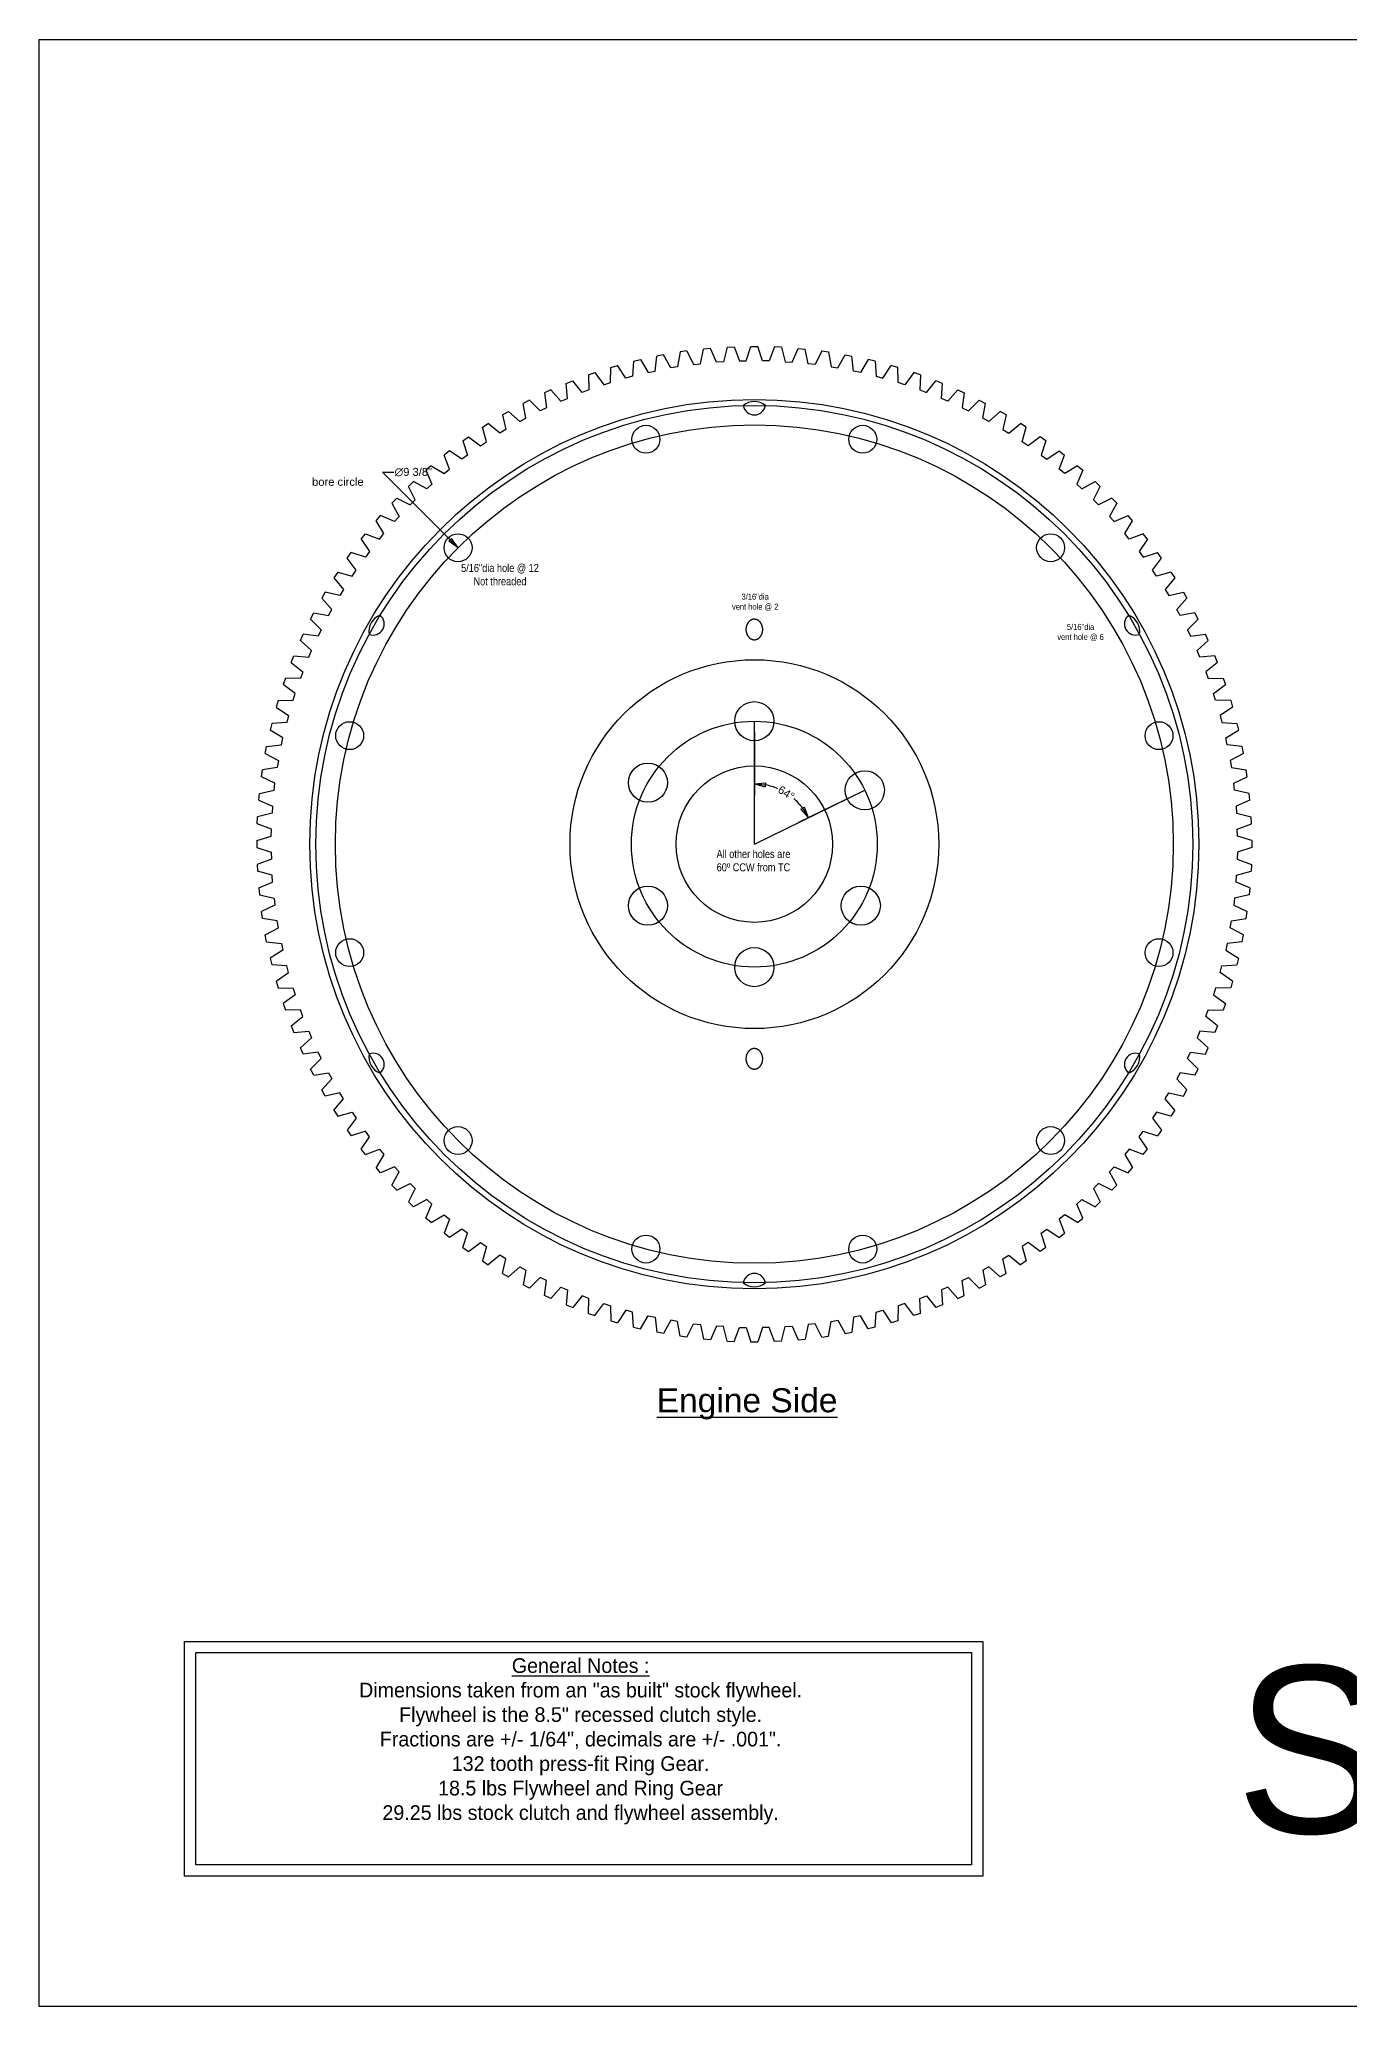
# Model space of a CAD drawing. Header units: inches. Extents: x 289 to 401, y -474 to -450.
# Drawn here: x 324.6 to 339.26, y -473.62 to -451.62 of the extents above; entities that cross this region are included whole.
import ezdxf

# ---------------------------------------------------------------- set-up
doc = ezdxf.new("R2010")
doc.units = ezdxf.units.IN
doc.header["$MEASUREMENT"] = 0
doc.header["$PDMODE"] = 1
doc.header["$PDSIZE"] = -2
for name, color, linetype in [('Black', 7, 'Continuous'), ('Blue', 5, 'Continuous'), ('Dimension', 163, 'Continuous'), ('Green', 94, 'Continuous'), ('Grey', 9, 'Continuous'), ('Pink', 6, 'Continuous'), ('Red', 1, 'Continuous'), ('Title Block', 7, 'Continuous')]:
    doc.layers.add(name, color=color, linetype=linetype)
doc.styles.add('Arial', font='Arial Regular.ttf')
doc.styles.add('Arial Narrow', font='Arial Narrow Regular.ttf')
doc.styles.add('Chalkboard', font='Chalkboard Regular.ttf')
doc.styles.add('Copperplate Light', font='')
doc.styles.add('Papyrus', font='Papyrus Regular.ttf')
doc.styles.get('Copperplate Light').set_extended_font_data('Copperplate Light')
doc.dimstyles.new('Buckmensions', dxfattribs={"dimtxt": 0.115475, "dimasz": 0.125, "dimexe": 0.125, "dimexo": 0.125, "dimgap": 0, "dimtad": 0, "dimdec": 3, "dimzin": 11, "dimdsep": 46, "dimlunit": 4, "dimtxsty": 'Chalkboard', "dimblk": 'VW_EMPTYARROW', "dimcen": 0, "dimadec": 4, "dimazin": 0, "dimtfac": 0.8, "dimtdec": 3, "dimtix": 1, "dimtmove": 0, "dimatfit": 0, "dimldrblk": 'VW_EMPTYARROW', "dimfxl": 0, "dimfrac": 2, "dimtolj": 1, "dimtzin": 11, "dimarcsym": 0})

# ---------------------------------------------------------------- blocks, each defined once
blk = doc.blocks.new('VW_EMPTYARROW')
at = {"color": 0, "linetype": 'ByBlock', "lineweight": -2}
for p, q in [((0, 0), (-1, 0.18)), ((-1, -0.18), (-1, 0.18)), ((0, 0), (-1, 0)), ((0, 0), (-1, -0.18))]:
    blk.add_line(p, q, dxfattribs=at)
blk = doc.blocks.new('*D78')
at = {"layer": 'Defpoints', "color": 0, "lineweight": 0}
for p in [(329.285, -457.301), (335.915, -463.93)]:
    blk.add_point(p, dxfattribs=at)
at = {"layer": 'Dimension', "color": 0, "lineweight": -2}
for p, q in [((329.197, -457.212), (328.44, -456.455)), ((328.44, -456.455), (328.565, -456.455))]:
    blk.add_line(p, q, dxfattribs=at)
at = {"layer": 'Dimension', "color": 0, "lineweight": -2, "xscale": 0.125, "yscale": 0.125, "zscale": 0.125, "rotation": 314.9999999999951}
blk.add_blockref('VW_EMPTYARROW', (329.285, -457.301), dxfattribs=at)
at = {"layer": 'Dimension', "color": 0, "insert": (328.784, -456.455), "char_height": 0.08948, "attachment_point": 5, "style": 'Arial'}
blk.add_mtext('\\A1;∅9 3/8"', dxfattribs=at)
blk = doc.blocks.new('*D82')
at = {"layer": 'Defpoints', "color": 0, "lineweight": 0}
for p in [(332.6, -459.24), (333.836, -460.012), (333.057, -460.119), (332.6, -460.615)]:
    blk.add_point(p, dxfattribs=at)
at = {"layer": 'Dimension', "color": 0, "lineweight": -2}
for p, q in [((332.6, -459.365), (332.6, -460.066)), ((333.723, -460.067), (333.094, -460.374))]:
    blk.add_line(p, q, dxfattribs=at)
for start, end in [(66.8812, 79.3664), (36.6336, 49.1188)]:
    blk.add_arc((332.6, -460.615), 0.674, start, end, dxfattribs=at)
at = {"layer": 'Dimension', "color": 0, "lineweight": -2, "xscale": 0.125, "yscale": 0.125, "zscale": 0.125}
for p, rotation in [((332.6, -459.941), 174.683175757488), ((333.206, -460.319), 301.316824242513)]:
    blk.add_blockref('VW_EMPTYARROW', p, dxfattribs=dict(at, rotation=rotation))
at = {"layer": 'Dimension', "color": 0, "insert": (332.957, -460.043), "char_height": 0.0895, "attachment_point": 5, "rotation": 328, "style": 'Arial'}
blk.add_mtext('\\A1;64° ', dxfattribs=at)

msp = doc.modelspace()

# ---------------------------------------------------------------- linework, layer by layer
at = {"layer": 'Black'}
for centre, radius in [((332.6, -460.6151389), 4.90625), ((331.3867857, -456.0873616), 0.15625), ((333.8132143, -456.0873616), 0.15625), ((329.285437, -457.3005759), 0.15625), ((335.914563, -457.3005759), 0.15625), ((328.0722227, -459.4019246), 0.15625), ((337.1277773, -459.4019246), 0.15625), ((328.0722227, -461.8283532), 0.15625), ((337.1277773, -461.8283532), 0.15625), ((329.285437, -463.9297019), 0.15625), ((335.914563, -463.9297019), 0.15625), ((331.3867857, -465.1429162), 0.15625), ((333.8132143, -465.1429162), 0.15625)]:
    msp.add_circle(centre, radius, dxfattribs=at)
at = {"layer": 'Blue'}
for centre, radius in [((332.6, -460.6151389), 2.0625), ((332.6, -459.2401389), 0.219), ((331.4092151, -459.9276389), 0.219), ((332.6, -460.6151389), 0.875), ((331.4092151, -461.3026389), 0.219), ((333.7907849, -461.3026389), 0.219), ((332.6, -461.9901389), 0.219)]:
    msp.add_circle(centre, radius, dxfattribs=at)
at = {"layer": 'Dimension', "color": 43}
for q in [(332.6, -459.2401389), (333.8358418, -460.0123786)]:
    msp.add_line((332.6, -460.6151389), q, dxfattribs=at)
at = {"layer": 'Dimension', "color": 254}
for radius in [4.6875, 1.375]:
    msp.add_circle((332.6, -460.6151389), radius, dxfattribs=at)
at = {"layer": 'Green'}
for p, q in [((331.4889887, -455.3241353), (331.508271, -455.1571164)), ((331.5849842, -455.1423311), (331.508271, -455.1571164)), ((331.6649599, -455.2902196), (331.5849842, -455.1423311)), ((331.7692107, -455.1113519), (331.7420032, -455.2772642)), ((331.8465405, -455.1002336), (331.7692107, -455.1113519)), ((331.8465405, -455.1002336), (331.9193888, -455.25176)), ((331.9969613, -455.242485), (332.0320325, -455.0780553)), ((332.1098037, -455.070629), (332.0320325, -455.0780553)), ((332.1753596, -455.2254501), (332.1098037, -455.070629)), ((332.2961408, -455.0573019), (332.2532855, -455.2198767)), ((332.2961408, -455.0573019), (332.3741773, -455.0535846)), ((332.3741773, -455.0535846), (332.4322923, -455.2113496)), ((332.5103951, -455.2094904), (332.5609375, -455.0491389)), ((332.5609375, -455.0491389), (332.6390625, -455.0491389)), ((332.6896049, -455.2094904), (332.6390625, -455.0491389)), ((332.8258227, -455.0535846), (332.7677077, -455.2113496)), ((332.9038592, -455.0573019), (332.8258227, -455.0535846)), ((332.9038592, -455.0573019), (332.9467145, -455.2198767)), ((333.0246404, -455.2254501), (333.0901963, -455.070629)), ((333.0901963, -455.070629), (333.1679675, -455.0780553)), ((333.2030387, -455.242485), (333.1679675, -455.0780553)), ((333.3534595, -455.1002336), (333.2806112, -455.25176)), ((333.3534595, -455.1002336), (333.4307893, -455.1113519)), ((333.4307893, -455.1113519), (333.4579968, -455.2772642)), ((333.5350401, -455.2902196), (333.6150158, -455.1423311)), ((333.6150158, -455.1423311), (333.691729, -455.1571164)), ((333.7110113, -455.3241353), (333.691729, -455.1571164)), ((330.7426257, -455.3680404), (330.8164538, -455.3424882)), ((330.7426257, -455.3680404), (330.7473089, -455.5361035)), ((330.8164538, -455.3424882), (330.9166622, -455.4774897)), ((330.9910776, -455.4537017), (330.9943964, -455.2856062)), ((330.9943964, -455.2856062), (331.0693568, -455.2635958)), ((331.1630281, -455.4032125), (331.0693568, -455.2635958)), ((331.2384911, -455.3829923), (331.1630281, -455.4032125)), ((331.2498044, -455.215245), (331.2384911, -455.3829923)), ((331.2498044, -455.215245), (331.3257272, -455.1968264)), ((331.3257272, -455.1968264), (331.4126491, -455.340742)), ((331.4126491, -455.340742), (331.4889887, -455.3241353)), ((331.7420032, -455.2772642), (331.6649599, -455.2902196)), ((331.9193888, -455.25176), (331.9969613, -455.242485)), ((332.2532855, -455.2198767), (332.1753596, -455.2254501)), ((332.4322923, -455.2113496), (332.5103951, -455.2094904)), ((332.7677077, -455.2113496), (332.6896049, -455.2094904)), ((332.9467145, -455.2198767), (333.0246404, -455.2254501)), ((333.2806112, -455.25176), (333.2030387, -455.242485)), ((333.4579968, -455.2772642), (333.5350401, -455.2902196)), ((333.7873509, -455.340742), (333.7110113, -455.3241353)), ((333.8742728, -455.1968264), (333.7873509, -455.340742)), ((333.9501956, -455.215245), (333.8742728, -455.1968264)), ((333.9501956, -455.215245), (333.9615089, -455.3829923)), ((333.9615089, -455.3829923), (334.0369719, -455.4032125)), ((334.0369719, -455.4032125), (334.1306432, -455.2635958)), ((334.2056036, -455.2856062), (334.1306432, -455.2635958)), ((334.2089224, -455.4537017), (334.2056036, -455.2856062)), ((334.3835462, -455.3424882), (334.2833378, -455.4774897)), ((334.4573743, -455.3680404), (334.3835462, -455.3424882)), ((334.4573743, -455.3680404), (334.4526911, -455.5361035)), ((330.3233326, -455.5359), (330.2522676, -455.5683543)), ((330.2522676, -455.5683543), (330.2729051, -455.7352112)), ((330.3233326, -455.5359), (330.43592, -455.6607648)), ((330.4950624, -455.462361), (330.5675912, -455.4333249)), ((330.5077372, -455.6300109), (330.4950625, -455.462361)), ((330.6741097, -455.5634054), (330.5675912, -455.4333249)), ((330.7473089, -455.5361035), (330.6741097, -455.5634054)), ((330.9166622, -455.4774897), (330.9910776, -455.4537017)), ((334.2833378, -455.4774897), (334.2089224, -455.4537017)), ((334.4526911, -455.5361035), (334.5258903, -455.5634054)), ((334.5258903, -455.5634054), (334.6324088, -455.4333249)), ((334.7049376, -455.462361), (334.6324088, -455.4333249)), ((334.6922628, -455.6300109), (334.7049375, -455.462361)), ((334.8766674, -455.5359), (334.76408, -455.6607648)), ((334.8766674, -455.5359), (334.9477324, -455.5683543)), ((334.9477324, -455.5683543), (334.9270949, -455.7352112)), ((329.7831709, -455.8143727), (329.8508292, -455.7753102)), ((329.7831709, -455.8143727), (329.8195757, -455.9785124)), ((329.8508292, -455.7753102), (329.9747759, -455.8889075)), ((330.0842314, -455.6499813), (330.0147911, -455.6857802)), ((330.0433445, -455.8514662), (330.0147911, -455.6857802)), ((330.2026325, -455.7693475), (330.0842314, -455.6499813)), ((330.2729051, -455.7352112), (330.2026325, -455.7693475)), ((330.43592, -455.6607648), (330.5077372, -455.6300109)), ((334.76408, -455.6607648), (334.6922628, -455.6300109)), ((334.9270949, -455.7352112), (334.9973675, -455.7693475)), ((334.9973675, -455.7693475), (335.1157686, -455.6499813)), ((335.1157686, -455.6499813), (335.1852089, -455.6857802)), ((335.1566555, -455.8514662), (335.1852089, -455.6857802)), ((335.3491708, -455.7753102), (335.2252241, -455.8889075)), ((335.4168291, -455.8143727), (335.3491708, -455.7753102)), ((335.4168291, -455.8143727), (335.3804243, -455.9785124)), ((329.3395839, -456.1038676), (329.4032227, -456.0585506)), ((329.4032227, -456.0585506), (329.5374062, -456.1598517)), ((329.5579318, -455.9538405), (329.6236547, -455.9116029)), ((329.6021054, -456.116062), (329.5579318, -455.9538405)), ((329.7528662, -456.0191739), (329.6236547, -455.9116029)), ((329.8195757, -455.9785124), (329.7528662, -456.0191739)), ((329.9747759, -455.8889075), (330.0433445, -455.8514662)), ((335.2252241, -455.8889075), (335.1566555, -455.8514662)), ((335.3804243, -455.9785124), (335.4471338, -456.0191739)), ((335.4471338, -456.0191739), (335.5763453, -455.9116029)), ((335.6420682, -455.9538405), (335.5763453, -455.9116029)), ((335.5978946, -456.116062), (335.6420682, -455.9538405)), ((335.7967773, -456.0585506), (335.6625938, -456.1598517)), ((335.8604161, -456.1038676), (335.7967773, -456.0585506)), ((329.1900323, -456.2158205), (329.1286219, -456.2641142)), ((329.1880157, -456.4214021), (329.128622, -456.2641141)), ((329.328884, -456.310622), (329.1900323, -456.2158205)), ((329.3914263, -456.2638035), (329.328884, -456.310622)), ((329.3395839, -456.1038676), (329.3914263, -456.2638035)), ((329.5374062, -456.1598517), (329.6021054, -456.116062)), ((335.6625938, -456.1598517), (335.5978946, -456.116062)), ((335.8604161, -456.1038676), (335.8085737, -456.2638035)), ((335.8085737, -456.2638035), (335.871116, -456.310622)), ((335.871116, -456.310622), (336.0099677, -456.2158205)), ((336.0099677, -456.2158205), (336.0713781, -456.2641142)), ((336.0119843, -456.4214021), (336.071378, -456.2641141)), ((328.9845667, -456.3830562), (328.9255238, -456.4342172)), ((328.9255238, -456.4342172), (328.9923343, -456.588501)), ((328.9845667, -456.3830562), (329.127772, -456.4711436)), ((329.127772, -456.4711436), (329.1880157, -456.4214021)), ((336.072228, -456.4711436), (336.0119843, -456.4214021)), ((336.2154333, -456.3830562), (336.072228, -456.4711436)), ((336.2744762, -456.4342172), (336.2076657, -456.588501)), ((336.2154333, -456.3830562), (336.2744762, -456.4342172)), ((328.7872911, -456.559879), (328.7307494, -456.6137914)), ((328.8048254, -456.7647214), (328.7307494, -456.6137914)), ((328.9345256, -456.6410525), (328.7872911, -456.559879)), ((328.9923343, -456.588501), (328.9345256, -456.6410525)), ((336.2076657, -456.588501), (336.2654744, -456.6410525)), ((336.2654744, -456.6410525), (336.4127089, -456.559879)), ((336.3951746, -456.7647214), (336.4692506, -456.6137914)), ((336.4127089, -456.559879), (336.4692506, -456.6137914)), ((328.5986526, -456.7458882), (328.5447402, -456.8024299)), ((328.5447402, -456.8024299), (328.6259138, -456.9496643)), ((328.5986526, -456.7458882), (328.7495827, -456.8199642)), ((328.7495827, -456.8199642), (328.8048254, -456.7647214)), ((336.4504173, -456.8199642), (336.3951746, -456.7647214)), ((336.6013474, -456.7458882), (336.4504173, -456.8199642)), ((336.6552598, -456.8024299), (336.5740862, -456.9496643)), ((336.6013474, -456.7458882), (336.6552598, -456.8024299)), ((328.2006817, -457.2051711), (328.2489754, -457.1437607)), ((328.2489754, -457.1437607), (328.4062634, -457.2031544)), ((328.3679174, -456.9997054), (328.4190784, -456.9406625)), ((328.4560048, -457.1429107), (328.3679174, -456.9997054)), ((328.4062634, -457.2031544), (328.4560048, -457.1429107)), ((328.5733622, -457.007473), (328.4190784, -456.9406625)), ((328.6259138, -456.9496643), (328.5733622, -457.007473)), ((336.5740862, -456.9496643), (336.6266378, -457.007473)), ((336.6266378, -457.007473), (336.7809216, -456.9406625)), ((336.7439952, -457.1429107), (336.8320826, -456.9997054)), ((336.7937366, -457.2031544), (336.7439952, -457.1429107)), ((336.8320826, -456.9997054), (336.7809216, -456.9406625)), ((336.9510246, -457.1437607), (336.7937366, -457.2031544)), ((336.9993183, -457.2051711), (336.9510246, -457.1437607)), ((328.0434118, -457.4183614), (328.0887288, -457.3547227)), ((328.2486647, -457.4065651), (328.0887288, -457.3547227)), ((328.2006817, -457.2051711), (328.2954833, -457.3440228)), ((328.2954833, -457.3440228), (328.2486647, -457.4065651)), ((336.9993183, -457.2051711), (336.9045167, -457.3440228)), ((336.9045167, -457.3440228), (336.9513353, -457.4065651)), ((336.9513353, -457.4065651), (337.1112712, -457.3547227)), ((337.1565882, -457.4183614), (337.1112712, -457.3547227)), ((327.9387017, -457.5730705), (327.8964641, -457.6387935)), ((327.9387017, -457.5730705), (328.1009232, -457.6172442)), ((328.1447128, -457.552545), (328.0434118, -457.4183614)), ((328.1009232, -457.6172442), (328.1447128, -457.552545)), ((337.0552872, -457.552545), (337.1565882, -457.4183614)), ((337.0990768, -457.6172442), (337.0552872, -457.552545)), ((337.2612983, -457.5730705), (337.0990768, -457.6172442)), ((337.2612983, -457.5730705), (337.3035359, -457.6387935)), ((327.7992339, -457.7983097), (327.7601714, -457.8659679)), ((327.9633735, -457.8347144), (327.7992339, -457.7983097)), ((327.8964641, -457.6387935), (328.0040351, -457.768005)), ((328.0040351, -457.768005), (327.9633735, -457.8347144)), ((337.3035359, -457.6387935), (337.1959649, -457.768005)), ((337.1959649, -457.768005), (337.2366265, -457.8347144)), ((337.2366265, -457.8347144), (337.4007661, -457.7983097)), ((337.4007661, -457.7983097), (337.4398286, -457.8659679)), ((327.6348425, -458.0993701), (327.6706414, -458.0299298)), ((327.6706414, -458.0299298), (327.8363274, -458.0584833)), ((327.8737687, -457.9899146), (327.7601714, -457.8659679)), ((327.8363274, -458.0584833), (327.8737687, -457.9899146)), ((337.3262313, -457.9899146), (337.4398286, -457.8659679)), ((337.3636726, -458.0584833), (337.3262313, -457.9899146)), ((337.5293586, -458.0299298), (337.3636726, -458.0584833)), ((337.5651575, -458.0993701), (337.5293586, -458.0299298)), ((327.6348425, -458.0993701), (327.7542087, -458.2177712)), ((327.7542087, -458.2177712), (327.7200724, -458.2880438)), ((337.5651575, -458.0993701), (337.4457913, -458.2177712)), ((337.4457913, -458.2177712), (337.4799276, -458.2880438)), ((327.5207612, -458.3384713), (327.5532155, -458.2674063)), ((327.645626, -458.4510587), (327.5207612, -458.3384713)), ((327.7200724, -458.2880438), (327.5532155, -458.2674063)), ((327.6148721, -458.5228759), (327.645626, -458.4510587)), ((337.4799276, -458.2880438), (337.6467845, -458.2674063)), ((337.554374, -458.4510587), (337.6792388, -458.3384713)), ((337.5851279, -458.5228759), (337.554374, -458.4510587)), ((337.6792388, -458.3384713), (337.6467845, -458.2674063)), ((327.4181861, -458.5827299), (327.4472222, -458.5102012)), ((327.4181861, -458.5827299), (327.5482665, -458.6892485)), ((327.4472222, -458.5102012), (327.6148721, -458.5228759)), ((327.5482665, -458.6892485), (327.5209646, -458.7624476)), ((337.7527778, -458.5102012), (337.5851279, -458.5228759)), ((337.7818139, -458.5827299), (337.6517335, -458.6892485)), ((337.6517335, -458.6892485), (337.6790354, -458.7624476)), ((337.7818139, -458.5827299), (337.7527778, -458.5102012)), ((327.3529016, -458.7577644), (327.3273494, -458.8315926)), ((327.4623509, -458.931801), (327.3273494, -458.8315926)), ((327.5209646, -458.7624476), (327.3529016, -458.7577644)), ((337.6790354, -458.7624476), (337.8470984, -458.7577644)), ((337.7376491, -458.931801), (337.8726506, -458.8315926)), ((337.8470984, -458.7577644), (337.8726506, -458.8315926)), ((327.2704673, -459.0095351), (327.248457, -459.0844955)), ((327.248457, -459.0844955), (327.3880737, -459.1781668)), ((327.2704673, -459.0095351), (327.4385629, -459.0062163)), ((327.4385629, -459.0062163), (327.4623509, -458.931801)), ((337.7614371, -459.0062163), (337.7376491, -458.931801)), ((337.9295327, -459.0095351), (337.7614371, -459.0062163)), ((337.951543, -459.0844955), (337.8119263, -459.1781668)), ((337.9295327, -459.0095351), (337.951543, -459.0844955)), ((327.2001062, -459.2649431), (327.1816875, -459.3408659)), ((327.3256031, -459.4277879), (327.1816875, -459.3408659)), ((327.3678534, -459.2536298), (327.2001062, -459.2649431)), ((327.3880737, -459.1781668), (327.3678534, -459.2536298)), ((337.8119263, -459.1781668), (337.8321466, -459.2536298)), ((337.8321466, -459.2536298), (337.9998938, -459.2649431)), ((337.8743969, -459.4277879), (338.0183125, -459.3408659)), ((337.9998938, -459.2649431), (338.0183125, -459.3408659)), ((327.1271923, -459.6001229), (327.1419775, -459.5234097)), ((327.1419775, -459.5234097), (327.3089965, -459.5041275)), ((327.3089965, -459.5041275), (327.3256031, -459.4277879)), ((337.8910035, -459.5041275), (337.8743969, -459.4277879)), ((338.0580225, -459.5234097), (337.8910035, -459.5041275)), ((338.0728077, -459.6001229), (338.0580225, -459.5234097)), ((327.0850947, -459.8616792), (327.0962131, -459.7843494)), ((327.2621253, -459.7571419), (327.0962131, -459.7843494)), ((327.1271923, -459.6001229), (327.2750808, -459.6800986)), ((327.2750808, -459.6800986), (327.2621253, -459.7571419)), ((338.0728077, -459.6001229), (337.9249192, -459.6800986)), ((337.9249192, -459.6800986), (337.9378747, -459.7571419)), ((337.9378747, -459.7571419), (338.1037869, -459.7843494)), ((338.1149053, -459.8616792), (338.1037869, -459.7843494)), ((327.0629164, -460.0471712), (327.2273462, -460.0121001)), ((327.2366211, -459.9345276), (327.0850947, -459.8616792)), ((327.2273462, -460.0121001), (327.2366211, -459.9345276)), ((337.9633789, -459.9345276), (338.1149053, -459.8616792)), ((337.9726538, -460.0121001), (337.9633789, -459.9345276)), ((338.1370836, -460.0471712), (337.9726538, -460.0121001)), ((327.0554902, -460.1249424), (327.0629164, -460.0471712)), ((327.0554902, -460.1249424), (327.2103112, -460.1904983)), ((327.2103112, -460.1904983), (327.2047378, -460.2684242)), ((338.1445098, -460.1249424), (337.9896888, -460.1904983)), ((337.9896888, -460.1904983), (337.9952622, -460.2684242)), ((338.1445098, -460.1249424), (338.1370836, -460.0471712)), ((327.0384457, -460.389316), (327.0421631, -460.3112795)), ((327.1962107, -460.447431), (327.0384457, -460.389316)), ((327.2047378, -460.2684242), (327.0421631, -460.3112795)), ((327.1943515, -460.5255339), (327.1962107, -460.447431)), ((337.9952622, -460.2684242), (338.1578369, -460.3112795)), ((338.0037893, -460.447431), (338.1615543, -460.389316)), ((338.0056485, -460.5255339), (338.0037893, -460.447431)), ((338.1615543, -460.389316), (338.1578369, -460.3112795)), ((327.034, -460.5760762), (327.1943515, -460.5255339)), ((327.034, -460.5760762), (327.034, -460.6542012)), ((327.034, -460.6542012), (327.1943515, -460.7047436)), ((338.166, -460.5760762), (338.0056485, -460.5255339)), ((338.166, -460.6542012), (338.0056485, -460.7047436)), ((338.166, -460.5760762), (338.166, -460.6542012)), ((327.1962107, -460.7828464), (327.0384457, -460.8409614)), ((327.0384457, -460.8409614), (327.042163, -460.9189979)), ((327.1943515, -460.7047436), (327.1962107, -460.7828464)), ((338.0056485, -460.7047436), (338.0037893, -460.7828464)), ((338.0037893, -460.7828464), (338.1615543, -460.8409614)), ((338.1615543, -460.8409614), (338.157837, -460.9189979)), ((327.2047378, -460.9618532), (327.042163, -460.9189979)), ((327.0554901, -461.105335), (327.2103112, -461.0397792)), ((327.0554901, -461.105335), (327.0629164, -461.1831063)), ((327.2103112, -461.0397792), (327.2047378, -460.9618532)), ((337.9896888, -461.0397792), (337.9952622, -460.9618532)), ((338.1445099, -461.105335), (337.9896888, -461.0397792)), ((337.9952622, -460.9618532), (338.157837, -460.9189979)), ((338.1445099, -461.105335), (338.1370836, -461.1831063)), ((327.0629164, -461.1831063), (327.2273461, -461.2181774)), ((327.2366211, -461.2957499), (327.0850947, -461.3685982)), ((327.2273461, -461.2181774), (327.2366211, -461.2957499)), ((337.9726539, -461.2181774), (337.9633789, -461.2957499)), ((337.9633789, -461.2957499), (338.1149053, -461.3685982)), ((338.1370836, -461.1831063), (337.9726539, -461.2181774)), ((327.096213, -461.445928), (327.0850947, -461.3685982)), ((327.2621253, -461.4731355), (327.096213, -461.445928)), ((327.1271922, -461.6301545), (327.2750807, -461.5501788)), ((327.2750807, -461.5501788), (327.2621253, -461.4731355)), ((337.9249193, -461.5501788), (337.9378747, -461.4731355)), ((338.0728078, -461.6301545), (337.9249193, -461.5501788)), ((337.9378747, -461.4731355), (338.103787, -461.445928)), ((338.103787, -461.445928), (338.1149053, -461.3685982)), ((327.1419775, -461.7068677), (327.1271922, -461.6301545)), ((327.1419775, -461.7068677), (327.3089964, -461.72615)), ((327.3089964, -461.72615), (327.325603, -461.8024896)), ((337.8910036, -461.72615), (337.874397, -461.8024896)), ((338.0580225, -461.7068677), (337.8910036, -461.72615)), ((338.0580225, -461.7068677), (338.0728078, -461.6301545)), ((327.325603, -461.8024896), (327.1816874, -461.8894116)), ((327.1816874, -461.8894115), (327.2001061, -461.9653343)), ((327.3678533, -461.9766477), (327.2001061, -461.9653343)), ((327.3880736, -462.0521106), (327.3678533, -461.9766477)), ((337.8119264, -462.0521106), (337.8321467, -461.9766477)), ((337.8321467, -461.9766477), (337.9998939, -461.9653343)), ((337.874397, -461.8024896), (338.0183126, -461.8894116)), ((338.0183126, -461.8894115), (337.9998939, -461.9653343)), ((327.2484569, -462.1457819), (327.3880736, -462.0521106)), ((327.2484569, -462.1457819), (327.2704672, -462.2207423)), ((337.9515431, -462.1457819), (337.8119264, -462.0521106)), ((337.9515431, -462.1457819), (337.9295328, -462.2207423)), ((327.2704672, -462.2207423), (327.4385628, -462.2240611)), ((327.4623508, -462.2984765), (327.3273493, -462.3986849)), ((327.3273493, -462.3986849), (327.3529015, -462.4725131)), ((327.4385628, -462.2240611), (327.4623508, -462.2984765)), ((337.7614372, -462.2240611), (337.7376492, -462.2984765)), ((337.7376492, -462.2984765), (337.8726507, -462.3986849)), ((337.9295328, -462.2207423), (337.7614372, -462.2240611)), ((337.8726507, -462.3986849), (337.8470985, -462.4725131)), ((327.5209645, -462.4678298), (327.3529015, -462.4725131)), ((327.4181859, -462.6475475), (327.5482664, -462.541029)), ((327.4181859, -462.6475475), (327.4472221, -462.7200763)), ((327.5482664, -462.541029), (327.5209645, -462.4678298)), ((337.6517336, -462.541029), (337.6790355, -462.4678298)), ((337.7818141, -462.6475475), (337.6517336, -462.541029)), ((337.6790355, -462.4678298), (337.8470985, -462.4725131)), ((337.7818141, -462.6475475), (337.7527779, -462.7200763)), ((327.4472221, -462.7200763), (327.6148719, -462.7074016)), ((327.6456259, -462.7792188), (327.5207611, -462.8918062)), ((327.6148719, -462.7074016), (327.6456259, -462.7792188)), ((337.5851281, -462.7074016), (337.5543741, -462.7792188)), ((337.5543741, -462.7792188), (337.6792389, -462.8918062)), ((337.7527779, -462.7200763), (337.5851281, -462.7074016)), ((327.5532154, -462.9628712), (327.5207611, -462.8918062)), ((327.7200723, -462.9422337), (327.5532154, -462.9628712)), ((327.6348423, -463.1309074), (327.7542086, -463.0125062)), ((327.7542086, -463.0125062), (327.7200723, -462.9422337)), ((337.4457914, -463.0125062), (337.4799277, -462.9422337)), ((337.5651577, -463.1309074), (337.4457914, -463.0125062)), ((337.4799277, -462.9422337), (337.6467846, -462.9628712)), ((337.6467846, -462.9628712), (337.6792389, -462.8918062)), ((327.6706413, -463.2003477), (327.6348423, -463.1309074)), ((327.6706413, -463.2003477), (327.8363272, -463.1717942)), ((327.8737685, -463.2403629), (327.7601712, -463.3643096)), ((327.8363272, -463.1717942), (327.8737685, -463.2403629)), ((337.3636728, -463.1717942), (337.3262315, -463.2403629)), ((337.3262315, -463.2403629), (337.4398288, -463.3643096)), ((337.5293587, -463.2003477), (337.3636728, -463.1717942)), ((337.5293587, -463.2003477), (337.5651577, -463.1309074)), ((327.7992337, -463.4319678), (327.7601712, -463.3643096)), ((327.9633734, -463.395563), (327.7992337, -463.4319678)), ((327.8964639, -463.591484), (328.0040349, -463.4622725)), ((328.0040349, -463.4622725), (327.9633734, -463.395563)), ((337.1959651, -463.4622725), (337.2366266, -463.395563)), ((337.3035361, -463.591484), (337.1959651, -463.4622725)), ((337.2366266, -463.395563), (337.4007663, -463.4319678)), ((337.4007663, -463.4319678), (337.4398288, -463.3643096)), ((327.8964639, -463.591484), (327.9387015, -463.6572069)), ((327.9387015, -463.6572069), (328.100923, -463.6130333)), ((328.1447126, -463.6777325), (328.0434116, -463.8119161)), ((328.100923, -463.6130333), (328.1447126, -463.6777325)), ((337.099077, -463.6130333), (337.0552874, -463.6777325)), ((337.0552874, -463.6777325), (337.1565884, -463.8119161)), ((337.2612985, -463.6572069), (337.099077, -463.6130333)), ((337.3035361, -463.591484), (337.2612985, -463.6572069)), ((328.0434116, -463.8119161), (328.0887286, -463.8755548)), ((328.2486645, -463.8237125), (328.0887286, -463.8755548)), ((328.2006815, -464.0251064), (328.2954831, -463.8862547)), ((328.2954831, -463.8862547), (328.2486645, -463.8237125)), ((336.9045169, -463.8862547), (336.9513355, -463.8237125)), ((336.9993185, -464.0251064), (336.9045169, -463.8862547)), ((336.9513355, -463.8237125), (337.1112714, -463.8755548)), ((337.1565884, -463.8119161), (337.1112714, -463.8755548)), ((328.2489752, -464.0865168), (328.2006815, -464.0251064)), ((328.2489752, -464.0865168), (328.4062632, -464.0271231)), ((328.4560046, -464.0873668), (328.3679172, -464.2305721)), ((328.4062632, -464.0271231), (328.4560046, -464.0873668)), ((336.7937368, -464.0271231), (336.7439954, -464.0873668)), ((336.7439954, -464.0873668), (336.8320828, -464.2305721)), ((336.9510248, -464.0865168), (336.7937368, -464.0271231)), ((336.9510248, -464.0865168), (336.9993185, -464.0251064)), ((328.4190782, -464.289615), (328.3679172, -464.2305721)), ((328.573362, -464.2228045), (328.4190782, -464.289615)), ((328.54474, -464.4278476), (328.6259136, -464.2806132)), ((328.6259136, -464.2806132), (328.573362, -464.2228045)), ((328.5986524, -464.4843894), (328.7495824, -464.4103134)), ((328.7495824, -464.4103134), (328.8048251, -464.4655561)), ((336.4504176, -464.4103134), (336.3951749, -464.4655561)), ((336.6013476, -464.4843894), (336.4504176, -464.4103134)), ((336.5740864, -464.2806132), (336.626638, -464.2228045)), ((336.65526, -464.4278476), (336.5740864, -464.2806132)), ((336.626638, -464.2228045), (336.7809218, -464.289615)), ((336.7809218, -464.289615), (336.8320828, -464.2305721)), ((328.5986524, -464.4843894), (328.54474, -464.4278476)), ((328.8048251, -464.4655561), (328.7307492, -464.6164862)), ((328.7307492, -464.6164862), (328.7872909, -464.6703986)), ((328.9345253, -464.589225), (328.7872909, -464.6703986)), ((328.9923343, -464.6417768), (328.9345256, -464.5892252)), ((336.2076657, -464.6417768), (336.2654744, -464.5892252)), ((336.2654747, -464.589225), (336.4127091, -464.6703986)), ((336.3951749, -464.4655561), (336.4692508, -464.6164862)), ((336.4692508, -464.6164862), (336.4127091, -464.6703986)), ((336.6013476, -464.4843894), (336.65526, -464.4278476)), ((328.9255238, -464.7960606), (328.9923343, -464.6417768)), ((328.9845667, -464.8472216), (328.9255238, -464.7960606)), ((328.9845667, -464.8472216), (329.127772, -464.7591342)), ((329.127772, -464.7591342), (329.1880157, -464.8088756)), ((329.1880157, -464.8088756), (329.128622, -464.9661636)), ((336.072228, -464.7591342), (336.0119843, -464.8088756)), ((336.0119843, -464.8088756), (336.071378, -464.9661636)), ((336.2154333, -464.8472216), (336.072228, -464.7591342)), ((336.2744762, -464.7960606), (336.2076657, -464.6417768)), ((336.2154333, -464.8472216), (336.2744762, -464.7960606)), ((329.1900323, -465.0144573), (329.1286219, -464.9661636)), ((329.328884, -464.9196557), (329.1900323, -465.0144573)), ((329.3914263, -464.9664743), (329.328884, -464.9196557)), ((329.3395839, -465.1264102), (329.3914263, -464.9664743)), ((329.4032227, -465.1717271), (329.5374062, -465.0704261)), ((329.5374062, -465.0704261), (329.6021054, -465.1142158)), ((335.6625938, -465.0704261), (335.5978946, -465.1142158)), ((335.7967773, -465.1717271), (335.6625938, -465.0704261)), ((335.8085737, -464.9664743), (335.871116, -464.9196557)), ((335.8604161, -465.1264102), (335.8085737, -464.9664743)), ((335.871116, -464.9196557), (336.0099677, -465.0144573)), ((336.0099677, -465.0144573), (336.0713781, -464.9661636)), ((329.3395839, -465.1264102), (329.4032227, -465.1717271)), ((329.6021054, -465.1142158), (329.5579318, -465.2764373)), ((329.5579318, -465.2764373), (329.6236547, -465.3186749)), ((329.7528662, -465.2111039), (329.6236547, -465.3186749)), ((329.8195757, -465.2517654), (329.7528662, -465.2111039)), ((329.7831709, -465.4159051), (329.8195757, -465.2517654)), ((335.3804243, -465.2517654), (335.4471338, -465.2111039)), ((335.4168291, -465.4159051), (335.3804243, -465.2517654)), ((335.4471338, -465.2111039), (335.5763453, -465.3186749)), ((335.6420682, -465.2764373), (335.5763453, -465.3186749)), ((335.5978946, -465.1142158), (335.6420682, -465.2764373)), ((335.8604161, -465.1264102), (335.7967773, -465.1717271)), ((329.7831709, -465.4159051), (329.8508292, -465.4549676)), ((329.8508292, -465.4549676), (329.9747759, -465.3413703)), ((329.9747759, -465.3413703), (330.0433445, -465.3788116)), ((330.0433445, -465.3788116), (330.0147911, -465.5444976)), ((330.2026325, -465.4609303), (330.0842314, -465.5802965)), ((330.2729051, -465.4950666), (330.2026325, -465.4609303)), ((330.2522676, -465.6619235), (330.2729051, -465.4950666)), ((334.9270949, -465.4950666), (334.9973675, -465.4609303)), ((334.9477324, -465.6619235), (334.9270949, -465.4950666)), ((334.9973675, -465.4609303), (335.1157686, -465.5802965)), ((335.2252241, -465.3413703), (335.1566555, -465.3788116)), ((335.1566555, -465.3788116), (335.1852089, -465.5444976)), ((335.3491708, -465.4549676), (335.2252241, -465.3413703)), ((335.4168291, -465.4159051), (335.3491708, -465.4549676)), ((330.0842314, -465.5802965), (330.0147911, -465.5444976)), ((330.3233326, -465.6943777), (330.2522676, -465.6619235)), ((330.3233326, -465.6943777), (330.43592, -465.569513)), ((330.43592, -465.569513), (330.5077372, -465.6002669)), ((330.5077372, -465.6002669), (330.4950625, -465.7679168)), ((330.6741097, -465.6668724), (330.5675912, -465.7969529)), ((330.7473089, -465.6941743), (330.6741097, -465.6668724)), ((330.7426257, -465.8622374), (330.7473089, -465.6941743)), ((334.4526911, -465.6941743), (334.5258903, -465.6668724)), ((334.4573743, -465.8622374), (334.4526911, -465.6941743)), ((334.5258903, -465.6668724), (334.6324088, -465.7969529)), ((334.76408, -465.569513), (334.6922628, -465.6002669)), ((334.6922628, -465.6002669), (334.7049375, -465.7679168)), ((334.8766674, -465.6943777), (334.76408, -465.569513)), ((334.8766674, -465.6943777), (334.9477324, -465.6619235)), ((335.1157686, -465.5802965), (335.1852089, -465.5444976)), ((330.4950624, -465.7679168), (330.5675912, -465.7969529)), ((330.7426257, -465.8622374), (330.8164538, -465.8877895)), ((330.8164538, -465.8877895), (330.9166622, -465.752788)), ((330.9166622, -465.752788), (330.9910776, -465.7765761)), ((330.9910776, -465.7765761), (330.9943964, -465.9446716)), ((330.9943964, -465.9446716), (331.0693568, -465.966682)), ((331.1630281, -465.8270653), (331.0693568, -465.966682)), ((331.2384911, -465.8472855), (331.1630281, -465.8270653)), ((331.2498044, -466.0150328), (331.2384911, -465.8472855)), ((331.3257272, -466.0334514), (331.4126491, -465.8895358)), ((331.4126491, -465.8895358), (331.4889887, -465.9061425)), ((331.4889887, -465.9061425), (331.508271, -466.0731614)), ((331.6649599, -465.9400581), (331.5849842, -466.0879467)), ((331.7420032, -465.9530136), (331.6649599, -465.9400581)), ((331.7692107, -466.1189259), (331.7420032, -465.9530136)), ((333.4307893, -466.1189259), (333.4579968, -465.9530136)), ((333.4579968, -465.9530136), (333.5350401, -465.9400581)), ((333.5350401, -465.9400581), (333.6150158, -466.0879467)), ((333.7110113, -465.9061425), (333.691729, -466.0731614)), ((333.7873509, -465.8895358), (333.7110113, -465.9061425)), ((333.8742728, -466.0334514), (333.7873509, -465.8895358)), ((333.9501956, -466.0150328), (333.9615089, -465.8472855)), ((333.9615089, -465.8472855), (334.0369719, -465.8270653)), ((334.0369719, -465.8270653), (334.1306432, -465.966682)), ((334.2056036, -465.9446716), (334.1306432, -465.966682)), ((334.2089224, -465.7765761), (334.2056036, -465.9446716)), ((334.2833378, -465.752788), (334.2089224, -465.7765761)), ((334.3835462, -465.8877895), (334.2833378, -465.752788)), ((334.4573743, -465.8622374), (334.3835462, -465.8877895)), ((334.7049376, -465.7679168), (334.6324088, -465.7969529)), ((331.2498044, -466.0150328), (331.3257272, -466.0334514)), ((331.5849842, -466.0879467), (331.508271, -466.0731614)), ((331.8465405, -466.1300442), (331.7692107, -466.1189259)), ((331.8465405, -466.1300442), (331.9193888, -465.9785178)), ((331.9193888, -465.9785178), (331.9969613, -465.9877927)), ((331.9969613, -465.9877927), (332.0320325, -466.1522225)), ((332.1098037, -466.1596487), (332.0320325, -466.1522225)), ((332.1753596, -466.0048277), (332.1098037, -466.1596487)), ((332.2532855, -466.0104011), (332.1753596, -466.0048277)), ((332.2961408, -466.1729758), (332.2532855, -466.0104011)), ((332.2961408, -466.1729758), (332.3741773, -466.1766932)), ((332.3741773, -466.1766932), (332.4322923, -466.0189282)), ((332.4322923, -466.0189282), (332.5103951, -466.0207874)), ((332.5103951, -466.0207874), (332.5609375, -466.1811389)), ((332.6896049, -466.0207874), (332.6390625, -466.1811389)), ((332.7677077, -466.0189282), (332.6896049, -466.0207874)), ((332.8258227, -466.1766932), (332.7677077, -466.0189282)), ((332.9038592, -466.1729758), (332.8258227, -466.1766932)), ((332.9038592, -466.1729758), (332.9467145, -466.0104011)), ((332.9467145, -466.0104011), (333.0246404, -466.0048277)), ((333.0246404, -466.0048277), (333.0901963, -466.1596487)), ((333.0901963, -466.1596487), (333.1679675, -466.1522225)), ((333.2030387, -465.9877927), (333.1679675, -466.1522225)), ((333.2806112, -465.9785178), (333.2030387, -465.9877927)), ((333.3534595, -466.1300442), (333.2806112, -465.9785178)), ((333.3534595, -466.1300442), (333.4307893, -466.1189259)), ((333.6150158, -466.0879467), (333.691729, -466.0731614)), ((333.9501956, -466.0150328), (333.8742728, -466.0334514)), ((332.5609375, -466.1811389), (332.6390625, -466.1811389))]:
    msp.add_line(p, q, dxfattribs=at)
msp.add_circle((332.6, -460.6151389), 4.973, dxfattribs=at)
at = {"layer": 'Grey', "color": 7}
for points in [[(326.225, -469.53125), (335.155, -469.53125), (335.155, -472.155), (326.225, -472.155)], [(326.35, -469.65625), (335.03, -469.65625), (335.03, -472.03), (326.35, -472.03)]]:
    msp.add_lwpolyline(points, close=True, dxfattribs=at)
at = {"layer": 'Pink'}
for centre, radius, start, end in [((332.6, -455.8535518), 0.1889198, 49.24701897, 130.75298103), ((332.6, -455.6900546), 0.125, 189.38548313, 350.61451687), ((328.4763446, -458.2343453), 0.1889198, 109.24701897, 190.75298103), ((328.3347519, -458.1525968), 0.125, 249.38548313, 50.61451687), ((336.8652481, -458.1525968), 0.125, 129.38548313, 290.61451687), ((336.7236554, -458.2343453), 0.1889198, 349.24701897, 70.75298103), ((328.4763446, -462.9959325), 0.1889198, 169.24701897, 250.75298103), ((328.3347519, -463.077681), 0.125, 309.38548313, 110.61451687), ((336.8652481, -463.077681), 0.125, 69.38548313, 230.61451687), ((336.7236554, -462.9959325), 0.1889198, 289.24701897, 10.75298103), ((332.6, -465.5402231), 0.125, 9.38548313, 170.61451687), ((332.6, -465.376726), 0.1889198, 229.24701897, 310.75298103)]:
    msp.add_arc(centre, radius, start, end, dxfattribs=at)
for points in [[(332.553125, -458.1154336), (332.5748798, -458.1001005), (332.6, -458.1001005), (332.6251202, -458.1001005), (332.646875, -458.1154336), (332.6686298, -458.1307667), (332.6811899, -458.1573243), (332.69375, -458.183882), (332.69375, -458.2452143), (332.6811899, -458.271772), (332.6686298, -458.2983296), (332.646875, -458.3136627), (332.6251202, -458.3289958), (332.6, -458.3289958), (332.5748798, -458.3289958), (332.553125, -458.3136627), (332.5313702, -458.2983296), (332.5188101, -458.271772), (332.50625, -458.2452143), (332.50625, -458.183882), (332.5188101, -458.1573243), (332.5313702, -458.1307667), (332.553125, -458.1154336)], [(332.553125, -462.9166151), (332.5748798, -462.901282), (332.6, -462.901282), (332.6251202, -462.901282), (332.646875, -462.9166151), (332.6686298, -462.9319482), (332.6811899, -462.9585058), (332.69375, -462.9850635), (332.69375, -463.0463958), (332.6811899, -463.0729534), (332.6686298, -463.0995111), (332.646875, -463.1148442), (332.6251202, -463.1301772), (332.6, -463.1301772), (332.5748798, -463.1301772), (332.553125, -463.1148442), (332.5313702, -463.0995111), (332.5188101, -463.0729534), (332.50625, -463.0463958), (332.50625, -462.9850635), (332.5188101, -462.9585058), (332.5313702, -462.9319482), (332.553125, -462.9166151)]]:
    msp.add_open_spline(points, degree=2, knots=[0, 0, 0, 0.0764348802, 0.0764348802, 0.152869192, 0.152869192, 0.2363705273, 0.2363705273, 0.3264345208, 0.4164985142, 0.4164985142, 0.5, 0.5, 0.5764348802, 0.5764348802, 0.652869192, 0.652869192, 0.7363705273, 0.7363705273, 0.8264345208, 0.9164985142, 0.9164985142, 1, 1, 1], dxfattribs=at)
at = {"layer": 'Red'}
msp.add_circle((333.8358418, -460.0123786), 0.219, dxfattribs=at)
at = {"layer": 'Title Block'}
for p, q in [((324.6, -451.6151389), (358.6, -451.6151389)), ((324.6, -473.6151389), (324.6, -451.6151389)), ((358.6, -473.6151389), (324.6, -473.6151389))]:
    msp.add_line(p, q, dxfattribs=at)

# ---------------------------------------------------------------- texts
at = {"layer": 'Dimension', "attachment_point": 2}
for s, insert, char_height, style in [('{\\C163;\\lbore circle}', (327.94, -456.518125), 0.089483001, 'Arial'), ('{\\C163;\\l5/16"dia hole @ 12\\PNot threaded}', (329.7543198, -457.4816402), 0.089475371, 'Arial Narrow'), ('{\\C163;\\l3/16"dia\\Pvent hole @ 2}', (332.609375, -457.8140625), 0.067106528, 'Arial Narrow'), ('{\\C163;\\l5/16"dia\\Pvent hole @ 6}', (336.25, -458.1521875), 0.067106528, 'Arial Narrow'), ('{\\C163;\\lAll other holes are\\P60º CCW from TC}', (332.59, -460.68), 0.089475371, 'Arial Narrow')]:
    msp.add_mtext(s, dxfattribs=dict(at, insert=insert, char_height=char_height, style=style))
at = {"layer": 'Dimension', "color": 7, "attachment_point": 2}
for s, insert, char_height, style in [('{\\LEngine Side}', (332.51875, -466.7), 0.268449002, 'Arial'), ('{\\LGeneral Notes :}\\PDimensions taken from an "as built" stock flywheel.\\PFlywheel is the 8.5" recessed clutch style.\\PFractions are +/- 1/64", decimals are +/- .001".\\P132 tooth press-fit Ring Gear.\\P18.5 lbs Flywheel and Ring Gear\\P29.25 lbs stock clutch and flywheel assembly.\\P', (330.65625, -469.71875), 0.164366264, 'Copperplate Light')]:
    msp.add_mtext(s, dxfattribs=dict(at, insert=insert, char_height=char_height, style=style))
at = {"layer": 'Dimension', "color": 254, "insert": (342.9141427, -469.8055556), "char_height": 1.867744, "attachment_point": 2, "style": 'Papyrus'}
msp.add_mtext('SoCar72', dxfattribs=at)

# ---------------------------------------------------------------- dimensions: what is measured, and where the dimension line sits
at = {"layer": 'Dimension'}
dim = msp.add_diameter_dim_2p(p1=(335.914563, -463.9297019), p2=(329.285437, -457.3005759), dimstyle='Buckmensions', override={"dimtxt": 0.089483, "dimgap": 0.015625, "dimtih": 1, "dimtoh": 1, "dimdec": 5, "dimpost": '', "dimtxsty": 'Arial', "dimblk": 'VW_EMPTYARROW', "dimse1": 1, "dimse2": 1, "dimtix": 0, "dimtofl": 0, "dimatfit": 0}, dxfattribs=at)
dim.commit()
dim.dimension.update_dxf_attribs({"geometry": '*D78', "text_midpoint": (328.7844949, -456.4551389), "dimtype": 163})
at = {"layer": 'Dimension', "color": 1}
dim = msp.add_angular_dim_3p(base=(333.0571217, -460.1191823), center=(332.6, -460.6151389), p1=(333.8358418, -460.0123786), p2=(332.6, -459.2401389), dimstyle='Buckmensions', override={"dimtxt": 0.089483, "dimgap": 0.015625, "dimpost": '<> ', "dimtxsty": 'Arial', "dimblk": 'VW_EMPTYARROW', "dimadec": 0}, dxfattribs=at)
dim.commit()
dim.dimension.update_dxf_attribs({"geometry": '*D82', "text_midpoint": (332.9574238, -460.0431412)})

doc.saveas('drawing.dxf')
